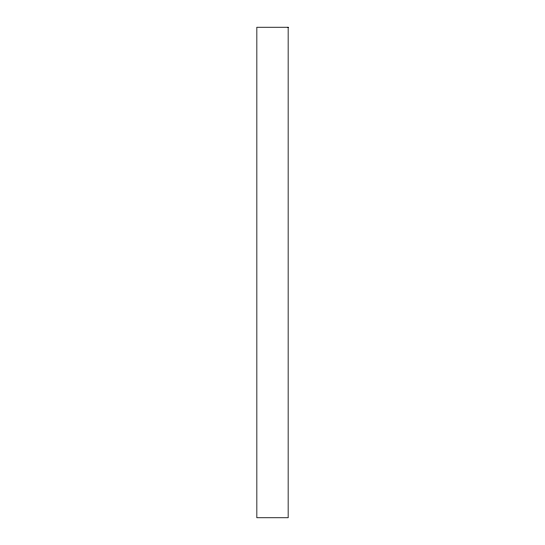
<?xml version="1.0" encoding="UTF-8"?>
<svg xmlns="http://www.w3.org/2000/svg" width="545" height="545" viewBox="0 0 545 545"><rect width="100%" height="100%" fill="white"/><g stroke="black" fill="none" stroke-linecap="round" stroke-linejoin="round"><path stroke-width="0.82" d="M288.155 27.25L256.845 27.25L256.845 517.75L288.155 517.75L288.155 27.25"/></g></svg>
